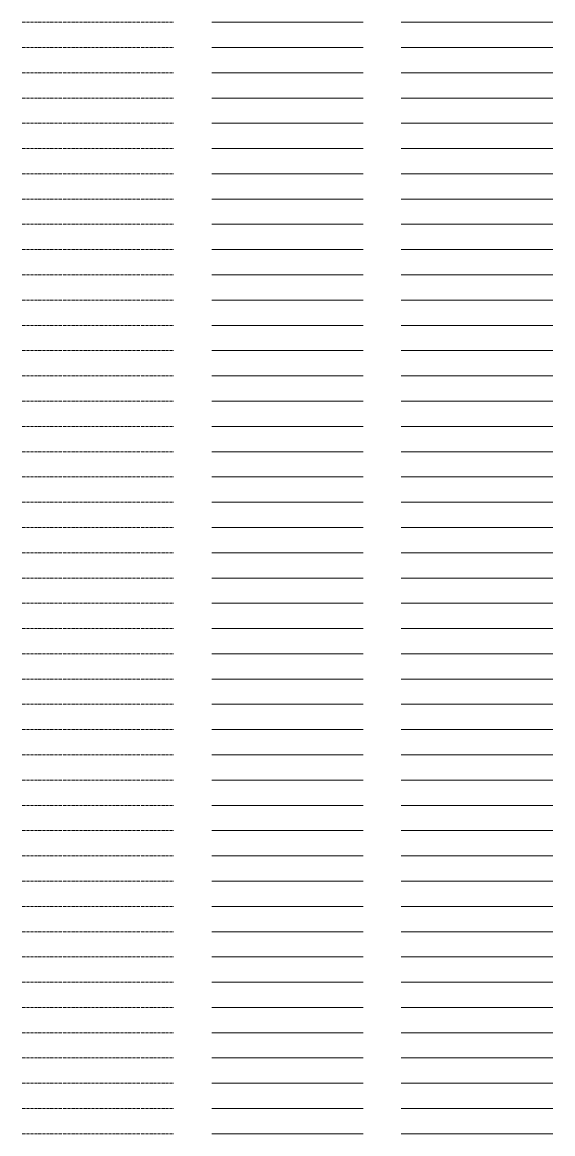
# Model space of a CAD drawing. Header units: metres. Extents: x -170 to 2070, y -13 to 14380.
# Drawn here: x 1650 to 2070, y 1800 to 2680 of the extents above; entities that cross this region are included whole.
import ezdxf
from ezdxf.lldxf.tags import DXFTag

# ---------------------------------------------------------------- set-up
doc = ezdxf.new("R2010")
doc.units = ezdxf.units.M
doc.linetypes.add('KL-VERLATEN-SO', pattern=[3.25, 2, -0.5, 0.25, -0.5])
for name, color, linetype, lineweight in [('B-OI-KL-ET_LS_DISTRIBUTIE_600 V_4x150Al 4x6Cu-(IN BEDRIJF)-G', 14, 'Continuous', 18), ('B-OI-KL-ET_LS_DISTRIBUTIE_600 V_4x150Al 4x6Cu-(RESERVE)-G', 14, 'KL-RESERVE-SO', 18), ('B-OI-KL-ET_LS_DISTRIBUTIE_600 V_4x150Al 4x6Cu-(VERLATEN)-G', 14, 'KL-VERLATEN-SO', 18), ('B-OI-KL-ET_LS_DISTRIBUTIE_600 V_4x16Cu 4x2.5Cu-(IN BEDRIJF)-G', 14, 'Continuous', 18), ('B-OI-KL-ET_LS_DISTRIBUTIE_600 V_4x16Cu 4x2.5Cu-(RESERVE)-G', 14, 'KL-RESERVE-SO', 18), ('B-OI-KL-ET_LS_DISTRIBUTIE_600 V_4x16Cu 4x2.5Cu-(VERLATEN)-G', 14, 'KL-VERLATEN-SO', 18), ('B-OI-KL-ET_LS_DISTRIBUTIE_600 V_4x16Cu-(IN BEDRIJF)-G', 14, 'Continuous', 18), ('B-OI-KL-ET_LS_DISTRIBUTIE_600 V_4x16Cu-(RESERVE)-G', 14, 'KL-RESERVE-SO', 18), ('B-OI-KL-ET_LS_DISTRIBUTIE_600 V_4x16Cu-(VERLATEN)-G', 14, 'KL-VERLATEN-SO', 18), ('B-OI-KL-ET_LS_DISTRIBUTIE_600 V_4x2.5Cu-(IN BEDRIJF)-G', 14, 'Continuous', 18), ('B-OI-KL-ET_LS_DISTRIBUTIE_600 V_4x2.5Cu-(RESERVE)-G', 14, 'KL-RESERVE-SO', 18), ('B-OI-KL-ET_LS_DISTRIBUTIE_600 V_4x2.5Cu-(VERLATEN)-G', 14, 'KL-VERLATEN-SO', 18), ('B-OI-KL-ET_LS_DISTRIBUTIE_600 V_4x240Al-(IN BEDRIJF)-G', 14, 'Continuous', 18), ('B-OI-KL-ET_LS_DISTRIBUTIE_600 V_4x240Al-(RESERVE)-G', 14, 'KL-RESERVE-SO', 18), ('B-OI-KL-ET_LS_DISTRIBUTIE_600 V_4x240Al-(VERLATEN)-G', 14, 'KL-VERLATEN-SO', 18), ('B-OI-KL-ET_LS_DISTRIBUTIE_600 V_4x6Cu 4x2.5Cu-(IN BEDRIJF)-G', 14, 'Continuous', 18), ('B-OI-KL-ET_LS_DISTRIBUTIE_600 V_4x6Cu 4x2.5Cu-(RESERVE)-G', 14, 'KL-RESERVE-SO', 18), ('B-OI-KL-ET_LS_DISTRIBUTIE_600 V_4x6Cu 4x2.5Cu-(VERLATEN)-G', 14, 'KL-VERLATEN-SO', 18), ('B-OI-KL-ET_LS_DISTRIBUTIE_600 V_4x6Cu-(IN BEDRIJF)-G', 14, 'Continuous', 18), ('B-OI-KL-ET_LS_DISTRIBUTIE_600 V_4x6Cu-(RESERVE)-G', 14, 'KL-RESERVE-SO', 18), ('B-OI-KL-ET_LS_DISTRIBUTIE_600 V_4x6Cu-(VERLATEN)-G', 14, 'KL-VERLATEN-SO', 18), ('B-OI-KL-ET_LS_DISTRIBUTIE_600 V_4x95Al 4x6Cu-(IN BEDRIJF)-G', 14, 'Continuous', 18), ('B-OI-KL-ET_LS_DISTRIBUTIE_600 V_4x95Al 4x6Cu-(RESERVE)-G', 14, 'KL-RESERVE-SO', 18), ('B-OI-KL-ET_LS_DISTRIBUTIE_600 V_4x95Al 4x6Cu-(VERLATEN)-G', 14, 'KL-VERLATEN-SO', 18), ('B-OI-KL-ET_LS_DISTRIBUTIE_600 V_4x95Al-(IN BEDRIJF)-G', 14, 'Continuous', 18), ('B-OI-KL-ET_LS_DISTRIBUTIE_600 V_4x95Al-(RESERVE)-G', 14, 'KL-RESERVE-SO', 18), ('B-OI-KL-ET_LS_DISTRIBUTIE_600 V_4x95Al-(VERLATEN)-G', 14, 'KL-VERLATEN-SO', 18), ('B-OI-KL-ET_LS_DISTRIBUTIE_600 V_4x95Cu-(IN BEDRIJF)-G', 14, 'Continuous', 18), ('B-OI-KL-ET_LS_DISTRIBUTIE_600 V_4x95Cu-(RESERVE)-G', 14, 'KL-RESERVE-SO', 18), ('B-OI-KL-ET_LS_DISTRIBUTIE_600 V_4x95Cu-(VERLATEN)-G', 14, 'KL-VERLATEN-SO', 18), ('B-OI-KL-ET_LS_DISTRIBUTIE_600 V_OVERIG-(IN BEDRIJF)-G', 14, 'Continuous', 18), ('B-OI-KL-ET_LS_DISTRIBUTIE_600 V_OVERIG-(RESERVE)-G', 14, 'KL-RESERVE-SO', 18), ('B-OI-KL-ET_LS_DISTRIBUTIE_600 V_OVERIG-(VERLATEN)-G', 14, 'KL-VERLATEN-SO', 18), ('B-OI-KL-ET_LSOV_AANSLUITNET_230 V_3x10Cu-(IN BEDRIJF)-G', 14, 'Continuous', 18), ('B-OI-KL-ET_LSOV_AANSLUITNET_230 V_3x10Cu-(RESERVE)-G', 14, 'KL-RESERVE-SO', 18), ('B-OI-KL-ET_LSOV_AANSLUITNET_230 V_3x10Cu-(VERLATEN)-G', 14, 'KL-VERLATEN-SO', 18), ('B-OI-KL-ET_LSOV_AANSLUITNET_230 V_3x2.5Cu-(IN BEDRIJF)-G', 14, 'Continuous', 18), ('B-OI-KL-ET_LSOV_AANSLUITNET_230 V_3x2.5Cu-(RESERVE)-G', 14, 'KL-RESERVE-SO', 18), ('B-OI-KL-ET_LSOV_AANSLUITNET_230 V_3x2.5Cu-(VERLATEN)-G', 14, 'KL-VERLATEN-SO', 18), ('B-OI-KL-ET_LSOV_AANSLUITNET_230 V_4x10Cu-(IN BEDRIJF)-G', 14, 'Continuous', 18), ('B-OI-KL-ET_LSOV_AANSLUITNET_230 V_4x10Cu-(RESERVE)-G', 14, 'KL-RESERVE-SO', 18), ('B-OI-KL-ET_LSOV_AANSLUITNET_230 V_4x10Cu-(VERLATEN)-G', 14, 'KL-VERLATEN-SO', 18), ('B-OI-KL-ET_LSOV_AANSLUITNET_230 V_4x150Al 4x6Cu-(IN BEDRIJF)-G', 14, 'Continuous', 18), ('B-OI-KL-ET_LSOV_AANSLUITNET_230 V_4x150Al 4x6Cu-(RESERVE)-G', 14, 'KL-RESERVE-SO', 18), ('B-OI-KL-ET_LSOV_AANSLUITNET_230 V_4x150Al 4x6Cu-(VERLATEN)-G', 14, 'KL-VERLATEN-SO', 18), ('B-OI-KL-ET_LSOV_AANSLUITNET_230 V_4x150Al-(IN BEDRIJF)-G', 14, 'Continuous', 18), ('B-OI-KL-ET_LSOV_AANSLUITNET_230 V_4x150Al-(RESERVE)-G', 14, 'KL-RESERVE-SO', 18), ('B-OI-KL-ET_LSOV_AANSLUITNET_230 V_4x150Al-(VERLATEN)-G', 14, 'KL-VERLATEN-SO', 18), ('B-OI-KL-ET_LSOV_AANSLUITNET_230 V_4x16Cu 4x2.5Cu-(IN BEDRIJF)-G', 14, 'Continuous', 18), ('B-OI-KL-ET_LSOV_AANSLUITNET_230 V_4x16Cu 4x2.5Cu-(RESERVE)-G', 14, 'KL-RESERVE-SO', 18), ('B-OI-KL-ET_LSOV_AANSLUITNET_230 V_4x16Cu 4x2.5Cu-(VERLATEN)-G', 14, 'KL-VERLATEN-SO', 18), ('B-OI-KL-ET_LSOV_AANSLUITNET_230 V_4x16Cu-(IN BEDRIJF)-G', 14, 'Continuous', 18), ('B-OI-KL-ET_LSOV_AANSLUITNET_230 V_4x16Cu-(RESERVE)-G', 14, 'KL-RESERVE-SO', 18), ('B-OI-KL-ET_LSOV_AANSLUITNET_230 V_4x16Cu-(VERLATEN)-G', 14, 'KL-VERLATEN-SO', 18), ('B-OI-KL-ET_LSOV_AANSLUITNET_230 V_4x2.5Cu-(IN BEDRIJF)-G', 14, 'Continuous', 18), ('B-OI-KL-ET_LSOV_AANSLUITNET_230 V_4x2.5Cu-(RESERVE)-G', 14, 'KL-RESERVE-SO', 18), ('B-OI-KL-ET_LSOV_AANSLUITNET_230 V_4x2.5Cu-(VERLATEN)-G', 14, 'KL-VERLATEN-SO', 18), ('B-OI-KL-ET_LSOV_AANSLUITNET_230 V_4x240Al-(IN BEDRIJF)-G', 14, 'Continuous', 18), ('B-OI-KL-ET_LSOV_AANSLUITNET_230 V_4x240Al-(RESERVE)-G', 14, 'KL-RESERVE-SO', 18), ('B-OI-KL-ET_LSOV_AANSLUITNET_230 V_4x240Al-(VERLATEN)-G', 14, 'KL-VERLATEN-SO', 18), ('B-OI-KL-ET_LSOV_AANSLUITNET_230 V_4x6Cu 4x2.5Cu-(IN BEDRIJF)-G', 14, 'Continuous', 18), ('B-OI-KL-ET_LSOV_AANSLUITNET_230 V_4x6Cu 4x2.5Cu-(RESERVE)-G', 14, 'KL-RESERVE-SO', 18), ('B-OI-KL-ET_LSOV_AANSLUITNET_230 V_4x6Cu 4x2.5Cu-(VERLATEN)-G', 14, 'KL-VERLATEN-SO', 18), ('B-OI-KL-ET_LSOV_AANSLUITNET_230 V_4x6Cu-(IN BEDRIJF)-G', 14, 'Continuous', 18), ('B-OI-KL-ET_LSOV_AANSLUITNET_230 V_4x6Cu-(RESERVE)-G', 14, 'KL-RESERVE-SO', 18), ('B-OI-KL-ET_LSOV_AANSLUITNET_230 V_4x6Cu-(VERLATEN)-G', 14, 'KL-VERLATEN-SO', 18), ('B-OI-KL-ET_LSOV_AANSLUITNET_230 V_4x95Al 4x6Cu-(IN BEDRIJF)-G', 14, 'Continuous', 18), ('B-OI-KL-ET_LSOV_AANSLUITNET_230 V_4x95Al 4x6Cu-(RESERVE)-G', 14, 'KL-RESERVE-SO', 18), ('B-OI-KL-ET_LSOV_AANSLUITNET_230 V_4x95Al 4x6Cu-(VERLATEN)-G', 14, 'KL-VERLATEN-SO', 18), ('B-OI-KL-ET_LSOV_AANSLUITNET_230 V_4x95Al-(IN BEDRIJF)-G', 14, 'Continuous', 18), ('B-OI-KL-ET_LSOV_AANSLUITNET_230 V_4x95Al-(RESERVE)-G', 14, 'KL-RESERVE-SO', 18), ('B-OI-KL-ET_LSOV_AANSLUITNET_230 V_4x95Al-(VERLATEN)-G', 14, 'KL-VERLATEN-SO', 18), ('B-OI-KL-ET_LSOV_AANSLUITNET_230 V_4x95Cu-(IN BEDRIJF)-G', 14, 'Continuous', 18), ('B-OI-KL-ET_LSOV_AANSLUITNET_230 V_4x95Cu-(RESERVE)-G', 14, 'KL-RESERVE-SO', 18), ('B-OI-KL-ET_LSOV_AANSLUITNET_230 V_4x95Cu-(VERLATEN)-G', 14, 'KL-VERLATEN-SO', 18), ('B-OI-KL-ET_LSOV_AANSLUITNET_230 V_OVERIG-(IN BEDRIJF)-G', 14, 'Continuous', 18), ('B-OI-KL-ET_LSOV_AANSLUITNET_230 V_OVERIG-(RESERVE)-G', 14, 'KL-RESERVE-SO', 18), ('B-OI-KL-ET_LSOV_AANSLUITNET_230 V_OVERIG-(VERLATEN)-G', 14, 'KL-VERLATEN-SO', 18), ('B-OI-KL-ET_LSOV_AANSLUITNET_400 V_3x10Cu-(IN BEDRIJF)-G', 14, 'Continuous', 18), ('B-OI-KL-ET_LSOV_AANSLUITNET_400 V_3x10Cu-(RESERVE)-G', 14, 'KL-RESERVE-SO', 18), ('B-OI-KL-ET_LSOV_AANSLUITNET_400 V_3x10Cu-(VERLATEN)-G', 14, 'KL-VERLATEN-SO', 18), ('B-OI-KL-ET_LSOV_AANSLUITNET_400 V_3x2.5Cu-(IN BEDRIJF)-G', 14, 'Continuous', 18), ('B-OI-KL-ET_LSOV_AANSLUITNET_400 V_3x2.5Cu-(RESERVE)-G', 14, 'KL-RESERVE-SO', 18), ('B-OI-KL-ET_LSOV_AANSLUITNET_400 V_3x2.5Cu-(VERLATEN)-G', 14, 'KL-VERLATEN-SO', 18), ('B-OI-KL-ET_LSOV_AANSLUITNET_400 V_4x10Cu-(IN BEDRIJF)-G', 14, 'Continuous', 18), ('B-OI-KL-ET_LSOV_AANSLUITNET_400 V_4x10Cu-(RESERVE)-G', 14, 'KL-RESERVE-SO', 18), ('B-OI-KL-ET_LSOV_AANSLUITNET_400 V_4x10Cu-(VERLATEN)-G', 14, 'KL-VERLATEN-SO', 18), ('B-OI-KL-ET_LSOV_AANSLUITNET_400 V_4x150Al 4x6Cu-(IN BEDRIJF)-G', 14, 'Continuous', 18), ('B-OI-KL-ET_LSOV_AANSLUITNET_400 V_4x150Al 4x6Cu-(RESERVE)-G', 14, 'KL-RESERVE-SO', 18), ('B-OI-KL-ET_LSOV_AANSLUITNET_400 V_4x150Al 4x6Cu-(VERLATEN)-G', 14, 'KL-VERLATEN-SO', 18), ('B-OI-KL-ET_LSOV_AANSLUITNET_400 V_4x150Al-(IN BEDRIJF)-G', 14, 'Continuous', 18), ('B-OI-KL-ET_LSOV_AANSLUITNET_400 V_4x150Al-(RESERVE)-G', 14, 'KL-RESERVE-SO', 18), ('B-OI-KL-ET_LSOV_AANSLUITNET_400 V_4x150Al-(VERLATEN)-G', 14, 'KL-VERLATEN-SO', 18), ('B-OI-KL-ET_LSOV_AANSLUITNET_400 V_4x16Cu 4x2.5Cu-(IN BEDRIJF)-G', 14, 'Continuous', 18), ('B-OI-KL-ET_LSOV_AANSLUITNET_400 V_4x16Cu 4x2.5Cu-(RESERVE)-G', 14, 'KL-RESERVE-SO', 18), ('B-OI-KL-ET_LSOV_AANSLUITNET_400 V_4x16Cu 4x2.5Cu-(VERLATEN)-G', 14, 'KL-VERLATEN-SO', 18), ('B-OI-KL-ET_LSOV_AANSLUITNET_400 V_4x16Cu-(IN BEDRIJF)-G', 14, 'Continuous', 18), ('B-OI-KL-ET_LSOV_AANSLUITNET_400 V_4x16Cu-(RESERVE)-G', 14, 'KL-RESERVE-SO', 18), ('B-OI-KL-ET_LSOV_AANSLUITNET_400 V_4x16Cu-(VERLATEN)-G', 14, 'KL-VERLATEN-SO', 18), ('B-OI-KL-ET_LSOV_AANSLUITNET_400 V_4x2.5Cu-(IN BEDRIJF)-G', 14, 'Continuous', 18), ('B-OI-KL-ET_LSOV_AANSLUITNET_400 V_4x2.5Cu-(RESERVE)-G', 14, 'KL-RESERVE-SO', 18), ('B-OI-KL-ET_LSOV_AANSLUITNET_400 V_4x2.5Cu-(VERLATEN)-G', 14, 'KL-VERLATEN-SO', 18), ('B-OI-KL-ET_LSOV_AANSLUITNET_400 V_4x240Al-(IN BEDRIJF)-G', 14, 'Continuous', 18), ('B-OI-KL-ET_LSOV_AANSLUITNET_400 V_4x240Al-(RESERVE)-G', 14, 'KL-RESERVE-SO', 18), ('B-OI-KL-ET_LSOV_AANSLUITNET_400 V_4x240Al-(VERLATEN)-G', 14, 'KL-VERLATEN-SO', 18), ('B-OI-KL-ET_LSOV_AANSLUITNET_400 V_4x6Cu 4x2.5Cu-(IN BEDRIJF)-G', 14, 'Continuous', 18), ('B-OI-KL-ET_LSOV_AANSLUITNET_400 V_4x6Cu 4x2.5Cu-(RESERVE)-G', 14, 'KL-RESERVE-SO', 18), ('B-OI-KL-ET_LSOV_AANSLUITNET_400 V_4x6Cu 4x2.5Cu-(VERLATEN)-G', 14, 'KL-VERLATEN-SO', 18), ('B-OI-KL-ET_LSOV_AANSLUITNET_400 V_4x6Cu-(IN BEDRIJF)-G', 14, 'Continuous', 18), ('B-OI-KL-ET_LSOV_AANSLUITNET_400 V_4x6Cu-(RESERVE)-G', 14, 'KL-RESERVE-SO', 18), ('B-OI-KL-ET_LSOV_AANSLUITNET_400 V_4x6Cu-(VERLATEN)-G', 14, 'KL-VERLATEN-SO', 18), ('B-OI-KL-ET_LSOV_AANSLUITNET_400 V_4x95Al 4x6Cu-(IN BEDRIJF)-G', 14, 'Continuous', 18), ('B-OI-KL-ET_LSOV_AANSLUITNET_400 V_4x95Al 4x6Cu-(RESERVE)-G', 14, 'KL-RESERVE-SO', 18), ('B-OI-KL-ET_LSOV_AANSLUITNET_400 V_4x95Al 4x6Cu-(VERLATEN)-G', 14, 'KL-VERLATEN-SO', 18), ('B-OI-KL-ET_LSOV_AANSLUITNET_400 V_4x95Al-(IN BEDRIJF)-G', 14, 'Continuous', 18), ('B-OI-KL-ET_LSOV_AANSLUITNET_400 V_4x95Al-(RESERVE)-G', 14, 'KL-RESERVE-SO', 18), ('B-OI-KL-ET_LSOV_AANSLUITNET_400 V_4x95Al-(VERLATEN)-G', 14, 'KL-VERLATEN-SO', 18), ('B-OI-KL-ET_LSOV_AANSLUITNET_400 V_4x95Cu-(IN BEDRIJF)-G', 14, 'Continuous', 18), ('B-OI-KL-ET_LSOV_AANSLUITNET_400 V_4x95Cu-(RESERVE)-G', 14, 'KL-RESERVE-SO', 18), ('B-OI-KL-ET_LSOV_AANSLUITNET_400 V_4x95Cu-(VERLATEN)-G', 14, 'KL-VERLATEN-SO', 18), ('B-OI-KL-ET_LSOV_AANSLUITNET_400 V_OVERIG-(IN BEDRIJF)-G', 14, 'Continuous', 18), ('B-OI-KL-ET_LSOV_AANSLUITNET_400 V_OVERIG-(RESERVE)-G', 14, 'KL-RESERVE-SO', 18), ('B-OI-KL-ET_LSOV_AANSLUITNET_400 V_OVERIG-(VERLATEN)-G', 14, 'KL-VERLATEN-SO', 18), ('B-OI-KL-ET_LSOV_AANSLUITNET_600 V_3x10Cu-(IN BEDRIJF)-G', 14, 'Continuous', 18), ('B-OI-KL-ET_LSOV_AANSLUITNET_600 V_3x10Cu-(RESERVE)-G', 14, 'KL-RESERVE-SO', 18), ('B-OI-KL-ET_LSOV_AANSLUITNET_600 V_3x10Cu-(VERLATEN)-G', 14, 'KL-VERLATEN-SO', 18), ('B-OI-KL-ET_LSOV_AANSLUITNET_600 V_3x2.5Cu-(IN BEDRIJF)-G', 14, 'Continuous', 18), ('B-OI-KL-ET_LSOV_AANSLUITNET_600 V_3x2.5Cu-(RESERVE)-G', 14, 'KL-RESERVE-SO', 18), ('B-OI-KL-ET_LSOV_AANSLUITNET_600 V_3x2.5Cu-(VERLATEN)-G', 14, 'KL-VERLATEN-SO', 18), ('B-OI-KL-ET_LSOV_AANSLUITNET_600 V_4x10Cu-(IN BEDRIJF)-G', 14, 'Continuous', 18), ('B-OI-KL-ET_LSOV_AANSLUITNET_600 V_4x10Cu-(RESERVE)-G', 14, 'KL-RESERVE-SO', 18), ('B-OI-KL-ET_LSOV_AANSLUITNET_600 V_4x10Cu-(VERLATEN)-G', 14, 'KL-VERLATEN-SO', 18), ('B-OI-KL-ET_LSOV_AANSLUITNET_600 V_4x150Al-(IN BEDRIJF)-G', 14, 'Continuous', 18), ('B-OI-KL-ET_LSOV_AANSLUITNET_600 V_4x150Al-(RESERVE)-G', 14, 'KL-RESERVE-SO', 18), ('B-OI-KL-ET_LSOV_AANSLUITNET_600 V_4x150Al-(VERLATEN)-G', 14, 'KL-VERLATEN-SO', 18)]:
    doc.layers.add(name, color=color, linetype=linetype, lineweight=lineweight)
doc.styles.get("Standard").update_dxf_attribs({"font": 'NLCS-ISO.ttf'})
tags = doc.linetypes.add('KL-RESERVE-SO', pattern='A,7,-2,["RS",Standard,S=1,R=0,X=-1,Y=-0.5],-1.5', length=10.5).pattern_tags.tags
tags[6] = DXFTag(74, 10)

msp = doc.modelspace()

# ---------------------------------------------------------------- linework, layer by layer
at = {"layer": 'B-OI-KL-ET_LS_DISTRIBUTIE_600 V_4x150Al 4x6Cu-(IN BEDRIJF)-G'}
msp.add_line((1950, 1800), (2070, 1800), dxfattribs=at)
at = {"layer": 'B-OI-KL-ET_LS_DISTRIBUTIE_600 V_4x150Al 4x6Cu-(RESERVE)-G'}
msp.add_line((1800, 1800), (1920, 1800), dxfattribs=at)
at = {"layer": 'B-OI-KL-ET_LS_DISTRIBUTIE_600 V_4x150Al 4x6Cu-(VERLATEN)-G'}
msp.add_line((1650, 1800), (1770, 1800), dxfattribs=at)
at = {"layer": 'B-OI-KL-ET_LS_DISTRIBUTIE_600 V_4x16Cu 4x2.5Cu-(IN BEDRIJF)-G'}
msp.add_line((1950, 1840), (2070, 1840), dxfattribs=at)
at = {"layer": 'B-OI-KL-ET_LS_DISTRIBUTIE_600 V_4x16Cu 4x2.5Cu-(RESERVE)-G'}
msp.add_line((1800, 1840), (1920, 1840), dxfattribs=at)
at = {"layer": 'B-OI-KL-ET_LS_DISTRIBUTIE_600 V_4x16Cu 4x2.5Cu-(VERLATEN)-G'}
msp.add_line((1650, 1840), (1770, 1840), dxfattribs=at)
at = {"layer": 'B-OI-KL-ET_LS_DISTRIBUTIE_600 V_4x16Cu-(IN BEDRIJF)-G'}
msp.add_line((1950, 1820), (2070, 1820), dxfattribs=at)
at = {"layer": 'B-OI-KL-ET_LS_DISTRIBUTIE_600 V_4x16Cu-(RESERVE)-G'}
msp.add_line((1800, 1820), (1920, 1820), dxfattribs=at)
at = {"layer": 'B-OI-KL-ET_LS_DISTRIBUTIE_600 V_4x16Cu-(VERLATEN)-G'}
msp.add_line((1650, 1820), (1770, 1820), dxfattribs=at)
at = {"layer": 'B-OI-KL-ET_LS_DISTRIBUTIE_600 V_4x2.5Cu-(IN BEDRIJF)-G'}
msp.add_line((1950, 1860), (2070, 1860), dxfattribs=at)
at = {"layer": 'B-OI-KL-ET_LS_DISTRIBUTIE_600 V_4x2.5Cu-(RESERVE)-G'}
msp.add_line((1800, 1860), (1920, 1860), dxfattribs=at)
at = {"layer": 'B-OI-KL-ET_LS_DISTRIBUTIE_600 V_4x2.5Cu-(VERLATEN)-G'}
msp.add_line((1650, 1860), (1770, 1860), dxfattribs=at)
at = {"layer": 'B-OI-KL-ET_LS_DISTRIBUTIE_600 V_4x240Al-(IN BEDRIJF)-G'}
msp.add_line((1950, 1880), (2070, 1880), dxfattribs=at)
at = {"layer": 'B-OI-KL-ET_LS_DISTRIBUTIE_600 V_4x240Al-(RESERVE)-G'}
msp.add_line((1800, 1880), (1920, 1880), dxfattribs=at)
at = {"layer": 'B-OI-KL-ET_LS_DISTRIBUTIE_600 V_4x240Al-(VERLATEN)-G'}
msp.add_line((1650, 1880), (1770, 1880), dxfattribs=at)
at = {"layer": 'B-OI-KL-ET_LS_DISTRIBUTIE_600 V_4x6Cu 4x2.5Cu-(IN BEDRIJF)-G'}
msp.add_line((1950, 1920), (2070, 1920), dxfattribs=at)
at = {"layer": 'B-OI-KL-ET_LS_DISTRIBUTIE_600 V_4x6Cu 4x2.5Cu-(RESERVE)-G'}
msp.add_line((1800, 1920), (1920, 1920), dxfattribs=at)
at = {"layer": 'B-OI-KL-ET_LS_DISTRIBUTIE_600 V_4x6Cu 4x2.5Cu-(VERLATEN)-G'}
msp.add_line((1650, 1920), (1770, 1920), dxfattribs=at)
at = {"layer": 'B-OI-KL-ET_LS_DISTRIBUTIE_600 V_4x6Cu-(IN BEDRIJF)-G'}
msp.add_line((1950, 1900), (2070, 1900), dxfattribs=at)
at = {"layer": 'B-OI-KL-ET_LS_DISTRIBUTIE_600 V_4x6Cu-(RESERVE)-G'}
msp.add_line((1800, 1900), (1920, 1900), dxfattribs=at)
at = {"layer": 'B-OI-KL-ET_LS_DISTRIBUTIE_600 V_4x6Cu-(VERLATEN)-G'}
msp.add_line((1650, 1900), (1770, 1900), dxfattribs=at)
at = {"layer": 'B-OI-KL-ET_LS_DISTRIBUTIE_600 V_4x95Al 4x6Cu-(IN BEDRIJF)-G'}
msp.add_line((1950, 1960), (2070, 1960), dxfattribs=at)
at = {"layer": 'B-OI-KL-ET_LS_DISTRIBUTIE_600 V_4x95Al 4x6Cu-(RESERVE)-G'}
msp.add_line((1800, 1960), (1920, 1960), dxfattribs=at)
at = {"layer": 'B-OI-KL-ET_LS_DISTRIBUTIE_600 V_4x95Al 4x6Cu-(VERLATEN)-G'}
msp.add_line((1650, 1960), (1770, 1960), dxfattribs=at)
at = {"layer": 'B-OI-KL-ET_LS_DISTRIBUTIE_600 V_4x95Al-(IN BEDRIJF)-G'}
msp.add_line((1950, 1940), (2070, 1940), dxfattribs=at)
at = {"layer": 'B-OI-KL-ET_LS_DISTRIBUTIE_600 V_4x95Al-(RESERVE)-G'}
msp.add_line((1800, 1940), (1920, 1940), dxfattribs=at)
at = {"layer": 'B-OI-KL-ET_LS_DISTRIBUTIE_600 V_4x95Al-(VERLATEN)-G'}
msp.add_line((1650, 1940), (1770, 1940), dxfattribs=at)
at = {"layer": 'B-OI-KL-ET_LS_DISTRIBUTIE_600 V_4x95Cu-(IN BEDRIJF)-G'}
msp.add_line((1950, 1980), (2070, 1980), dxfattribs=at)
at = {"layer": 'B-OI-KL-ET_LS_DISTRIBUTIE_600 V_4x95Cu-(RESERVE)-G'}
msp.add_line((1800, 1980), (1920, 1980), dxfattribs=at)
at = {"layer": 'B-OI-KL-ET_LS_DISTRIBUTIE_600 V_4x95Cu-(VERLATEN)-G'}
msp.add_line((1650, 1980), (1770, 1980), dxfattribs=at)
at = {"layer": 'B-OI-KL-ET_LS_DISTRIBUTIE_600 V_OVERIG-(IN BEDRIJF)-G'}
msp.add_line((1950, 2000), (2070, 2000), dxfattribs=at)
at = {"layer": 'B-OI-KL-ET_LS_DISTRIBUTIE_600 V_OVERIG-(RESERVE)-G'}
msp.add_line((1800, 2000), (1920, 2000), dxfattribs=at)
at = {"layer": 'B-OI-KL-ET_LS_DISTRIBUTIE_600 V_OVERIG-(VERLATEN)-G'}
msp.add_line((1650, 2000), (1770, 2000), dxfattribs=at)
at = {"layer": 'B-OI-KL-ET_LSOV_AANSLUITNET_230 V_3x10Cu-(IN BEDRIJF)-G'}
msp.add_line((1950, 2020), (2070, 2020), dxfattribs=at)
at = {"layer": 'B-OI-KL-ET_LSOV_AANSLUITNET_230 V_3x10Cu-(RESERVE)-G'}
msp.add_line((1800, 2020), (1920, 2020), dxfattribs=at)
at = {"layer": 'B-OI-KL-ET_LSOV_AANSLUITNET_230 V_3x10Cu-(VERLATEN)-G'}
msp.add_line((1650, 2020), (1770, 2020), dxfattribs=at)
at = {"layer": 'B-OI-KL-ET_LSOV_AANSLUITNET_230 V_3x2.5Cu-(IN BEDRIJF)-G'}
msp.add_line((1950, 2040), (2070, 2040), dxfattribs=at)
at = {"layer": 'B-OI-KL-ET_LSOV_AANSLUITNET_230 V_3x2.5Cu-(RESERVE)-G'}
msp.add_line((1800, 2040), (1920, 2040), dxfattribs=at)
at = {"layer": 'B-OI-KL-ET_LSOV_AANSLUITNET_230 V_3x2.5Cu-(VERLATEN)-G'}
msp.add_line((1650, 2040), (1770, 2040), dxfattribs=at)
at = {"layer": 'B-OI-KL-ET_LSOV_AANSLUITNET_230 V_4x10Cu-(IN BEDRIJF)-G'}
msp.add_line((1950, 2060), (2070, 2060), dxfattribs=at)
at = {"layer": 'B-OI-KL-ET_LSOV_AANSLUITNET_230 V_4x10Cu-(RESERVE)-G'}
msp.add_line((1800, 2060), (1920, 2060), dxfattribs=at)
at = {"layer": 'B-OI-KL-ET_LSOV_AANSLUITNET_230 V_4x10Cu-(VERLATEN)-G'}
msp.add_line((1650, 2060), (1770, 2060), dxfattribs=at)
at = {"layer": 'B-OI-KL-ET_LSOV_AANSLUITNET_230 V_4x150Al 4x6Cu-(IN BEDRIJF)-G'}
msp.add_line((1950, 2100), (2070, 2100), dxfattribs=at)
at = {"layer": 'B-OI-KL-ET_LSOV_AANSLUITNET_230 V_4x150Al 4x6Cu-(RESERVE)-G'}
msp.add_line((1800, 2100), (1920, 2100), dxfattribs=at)
at = {"layer": 'B-OI-KL-ET_LSOV_AANSLUITNET_230 V_4x150Al 4x6Cu-(VERLATEN)-G'}
msp.add_line((1650, 2100), (1770, 2100), dxfattribs=at)
at = {"layer": 'B-OI-KL-ET_LSOV_AANSLUITNET_230 V_4x150Al-(IN BEDRIJF)-G'}
msp.add_line((1950, 2080), (2070, 2080), dxfattribs=at)
at = {"layer": 'B-OI-KL-ET_LSOV_AANSLUITNET_230 V_4x150Al-(RESERVE)-G'}
msp.add_line((1800, 2080), (1920, 2080), dxfattribs=at)
at = {"layer": 'B-OI-KL-ET_LSOV_AANSLUITNET_230 V_4x150Al-(VERLATEN)-G'}
msp.add_line((1650, 2080), (1770, 2080), dxfattribs=at)
at = {"layer": 'B-OI-KL-ET_LSOV_AANSLUITNET_230 V_4x16Cu 4x2.5Cu-(IN BEDRIJF)-G'}
msp.add_line((1950, 2140), (2070, 2140), dxfattribs=at)
at = {"layer": 'B-OI-KL-ET_LSOV_AANSLUITNET_230 V_4x16Cu 4x2.5Cu-(RESERVE)-G'}
msp.add_line((1800, 2140), (1920, 2140), dxfattribs=at)
at = {"layer": 'B-OI-KL-ET_LSOV_AANSLUITNET_230 V_4x16Cu 4x2.5Cu-(VERLATEN)-G'}
msp.add_line((1650, 2140), (1770, 2140), dxfattribs=at)
at = {"layer": 'B-OI-KL-ET_LSOV_AANSLUITNET_230 V_4x16Cu-(IN BEDRIJF)-G'}
msp.add_line((1950, 2120), (2070, 2120), dxfattribs=at)
at = {"layer": 'B-OI-KL-ET_LSOV_AANSLUITNET_230 V_4x16Cu-(RESERVE)-G'}
msp.add_line((1800, 2120), (1920, 2120), dxfattribs=at)
at = {"layer": 'B-OI-KL-ET_LSOV_AANSLUITNET_230 V_4x16Cu-(VERLATEN)-G'}
msp.add_line((1650, 2120), (1770, 2120), dxfattribs=at)
at = {"layer": 'B-OI-KL-ET_LSOV_AANSLUITNET_230 V_4x2.5Cu-(IN BEDRIJF)-G'}
msp.add_line((1950, 2160), (2070, 2160), dxfattribs=at)
at = {"layer": 'B-OI-KL-ET_LSOV_AANSLUITNET_230 V_4x2.5Cu-(RESERVE)-G'}
msp.add_line((1800, 2160), (1920, 2160), dxfattribs=at)
at = {"layer": 'B-OI-KL-ET_LSOV_AANSLUITNET_230 V_4x2.5Cu-(VERLATEN)-G'}
msp.add_line((1650, 2160), (1770, 2160), dxfattribs=at)
at = {"layer": 'B-OI-KL-ET_LSOV_AANSLUITNET_230 V_4x240Al-(IN BEDRIJF)-G'}
msp.add_line((1950, 2180), (2070, 2180), dxfattribs=at)
at = {"layer": 'B-OI-KL-ET_LSOV_AANSLUITNET_230 V_4x240Al-(RESERVE)-G'}
msp.add_line((1800, 2180), (1920, 2180), dxfattribs=at)
at = {"layer": 'B-OI-KL-ET_LSOV_AANSLUITNET_230 V_4x240Al-(VERLATEN)-G'}
msp.add_line((1650, 2180), (1770, 2180), dxfattribs=at)
at = {"layer": 'B-OI-KL-ET_LSOV_AANSLUITNET_230 V_4x6Cu 4x2.5Cu-(IN BEDRIJF)-G'}
msp.add_line((1950, 2220), (2070, 2220), dxfattribs=at)
at = {"layer": 'B-OI-KL-ET_LSOV_AANSLUITNET_230 V_4x6Cu 4x2.5Cu-(RESERVE)-G'}
msp.add_line((1800, 2220), (1920, 2220), dxfattribs=at)
at = {"layer": 'B-OI-KL-ET_LSOV_AANSLUITNET_230 V_4x6Cu 4x2.5Cu-(VERLATEN)-G'}
msp.add_line((1650, 2220), (1770, 2220), dxfattribs=at)
at = {"layer": 'B-OI-KL-ET_LSOV_AANSLUITNET_230 V_4x6Cu-(IN BEDRIJF)-G'}
msp.add_line((1950, 2200), (2070, 2200), dxfattribs=at)
at = {"layer": 'B-OI-KL-ET_LSOV_AANSLUITNET_230 V_4x6Cu-(RESERVE)-G'}
msp.add_line((1800, 2200), (1920, 2200), dxfattribs=at)
at = {"layer": 'B-OI-KL-ET_LSOV_AANSLUITNET_230 V_4x6Cu-(VERLATEN)-G'}
msp.add_line((1650, 2200), (1770, 2200), dxfattribs=at)
at = {"layer": 'B-OI-KL-ET_LSOV_AANSLUITNET_230 V_4x95Al 4x6Cu-(IN BEDRIJF)-G'}
msp.add_line((1950, 2260), (2070, 2260), dxfattribs=at)
at = {"layer": 'B-OI-KL-ET_LSOV_AANSLUITNET_230 V_4x95Al 4x6Cu-(RESERVE)-G'}
msp.add_line((1800, 2260), (1920, 2260), dxfattribs=at)
at = {"layer": 'B-OI-KL-ET_LSOV_AANSLUITNET_230 V_4x95Al 4x6Cu-(VERLATEN)-G'}
msp.add_line((1650, 2260), (1770, 2260), dxfattribs=at)
at = {"layer": 'B-OI-KL-ET_LSOV_AANSLUITNET_230 V_4x95Al-(IN BEDRIJF)-G'}
msp.add_line((1950, 2240), (2070, 2240), dxfattribs=at)
at = {"layer": 'B-OI-KL-ET_LSOV_AANSLUITNET_230 V_4x95Al-(RESERVE)-G'}
msp.add_line((1800, 2240), (1920, 2240), dxfattribs=at)
at = {"layer": 'B-OI-KL-ET_LSOV_AANSLUITNET_230 V_4x95Al-(VERLATEN)-G'}
msp.add_line((1650, 2240), (1770, 2240), dxfattribs=at)
at = {"layer": 'B-OI-KL-ET_LSOV_AANSLUITNET_230 V_4x95Cu-(IN BEDRIJF)-G'}
msp.add_line((1950, 2280), (2070, 2280), dxfattribs=at)
at = {"layer": 'B-OI-KL-ET_LSOV_AANSLUITNET_230 V_4x95Cu-(RESERVE)-G'}
msp.add_line((1800, 2280), (1920, 2280), dxfattribs=at)
at = {"layer": 'B-OI-KL-ET_LSOV_AANSLUITNET_230 V_4x95Cu-(VERLATEN)-G'}
msp.add_line((1650, 2280), (1770, 2280), dxfattribs=at)
at = {"layer": 'B-OI-KL-ET_LSOV_AANSLUITNET_230 V_OVERIG-(IN BEDRIJF)-G'}
msp.add_line((1950, 2300), (2070, 2300), dxfattribs=at)
at = {"layer": 'B-OI-KL-ET_LSOV_AANSLUITNET_230 V_OVERIG-(RESERVE)-G'}
msp.add_line((1800, 2300), (1920, 2300), dxfattribs=at)
at = {"layer": 'B-OI-KL-ET_LSOV_AANSLUITNET_230 V_OVERIG-(VERLATEN)-G'}
msp.add_line((1650, 2300), (1770, 2300), dxfattribs=at)
at = {"layer": 'B-OI-KL-ET_LSOV_AANSLUITNET_400 V_3x10Cu-(IN BEDRIJF)-G'}
msp.add_line((1950, 2320), (2070, 2320), dxfattribs=at)
at = {"layer": 'B-OI-KL-ET_LSOV_AANSLUITNET_400 V_3x10Cu-(RESERVE)-G'}
msp.add_line((1800, 2320), (1920, 2320), dxfattribs=at)
at = {"layer": 'B-OI-KL-ET_LSOV_AANSLUITNET_400 V_3x10Cu-(VERLATEN)-G'}
msp.add_line((1650, 2320), (1770, 2320), dxfattribs=at)
at = {"layer": 'B-OI-KL-ET_LSOV_AANSLUITNET_400 V_3x2.5Cu-(IN BEDRIJF)-G'}
msp.add_line((1950, 2340), (2070, 2340), dxfattribs=at)
at = {"layer": 'B-OI-KL-ET_LSOV_AANSLUITNET_400 V_3x2.5Cu-(RESERVE)-G'}
msp.add_line((1800, 2340), (1920, 2340), dxfattribs=at)
at = {"layer": 'B-OI-KL-ET_LSOV_AANSLUITNET_400 V_3x2.5Cu-(VERLATEN)-G'}
msp.add_line((1650, 2340), (1770, 2340), dxfattribs=at)
at = {"layer": 'B-OI-KL-ET_LSOV_AANSLUITNET_400 V_4x10Cu-(IN BEDRIJF)-G'}
msp.add_line((1950, 2360), (2070, 2360), dxfattribs=at)
at = {"layer": 'B-OI-KL-ET_LSOV_AANSLUITNET_400 V_4x10Cu-(RESERVE)-G'}
msp.add_line((1800, 2360), (1920, 2360), dxfattribs=at)
at = {"layer": 'B-OI-KL-ET_LSOV_AANSLUITNET_400 V_4x10Cu-(VERLATEN)-G'}
msp.add_line((1650, 2360), (1770, 2360), dxfattribs=at)
at = {"layer": 'B-OI-KL-ET_LSOV_AANSLUITNET_400 V_4x150Al 4x6Cu-(IN BEDRIJF)-G'}
msp.add_line((1950, 2400), (2070, 2400), dxfattribs=at)
at = {"layer": 'B-OI-KL-ET_LSOV_AANSLUITNET_400 V_4x150Al 4x6Cu-(RESERVE)-G'}
msp.add_line((1800, 2400), (1920, 2400), dxfattribs=at)
at = {"layer": 'B-OI-KL-ET_LSOV_AANSLUITNET_400 V_4x150Al 4x6Cu-(VERLATEN)-G'}
msp.add_line((1650, 2400), (1770, 2400), dxfattribs=at)
at = {"layer": 'B-OI-KL-ET_LSOV_AANSLUITNET_400 V_4x150Al-(IN BEDRIJF)-G'}
msp.add_line((1950, 2380), (2070, 2380), dxfattribs=at)
at = {"layer": 'B-OI-KL-ET_LSOV_AANSLUITNET_400 V_4x150Al-(RESERVE)-G'}
msp.add_line((1800, 2380), (1920, 2380), dxfattribs=at)
at = {"layer": 'B-OI-KL-ET_LSOV_AANSLUITNET_400 V_4x150Al-(VERLATEN)-G'}
msp.add_line((1650, 2380), (1770, 2380), dxfattribs=at)
at = {"layer": 'B-OI-KL-ET_LSOV_AANSLUITNET_400 V_4x16Cu 4x2.5Cu-(IN BEDRIJF)-G'}
msp.add_line((1950, 2440), (2070, 2440), dxfattribs=at)
at = {"layer": 'B-OI-KL-ET_LSOV_AANSLUITNET_400 V_4x16Cu 4x2.5Cu-(RESERVE)-G'}
msp.add_line((1800, 2440), (1920, 2440), dxfattribs=at)
at = {"layer": 'B-OI-KL-ET_LSOV_AANSLUITNET_400 V_4x16Cu 4x2.5Cu-(VERLATEN)-G'}
msp.add_line((1650, 2440), (1770, 2440), dxfattribs=at)
at = {"layer": 'B-OI-KL-ET_LSOV_AANSLUITNET_400 V_4x16Cu-(IN BEDRIJF)-G'}
msp.add_line((1950, 2420), (2070, 2420), dxfattribs=at)
at = {"layer": 'B-OI-KL-ET_LSOV_AANSLUITNET_400 V_4x16Cu-(RESERVE)-G'}
msp.add_line((1800, 2420), (1920, 2420), dxfattribs=at)
at = {"layer": 'B-OI-KL-ET_LSOV_AANSLUITNET_400 V_4x16Cu-(VERLATEN)-G'}
msp.add_line((1650, 2420), (1770, 2420), dxfattribs=at)
at = {"layer": 'B-OI-KL-ET_LSOV_AANSLUITNET_400 V_4x2.5Cu-(IN BEDRIJF)-G'}
msp.add_line((1950, 2460), (2070, 2460), dxfattribs=at)
at = {"layer": 'B-OI-KL-ET_LSOV_AANSLUITNET_400 V_4x2.5Cu-(RESERVE)-G'}
msp.add_line((1800, 2460), (1920, 2460), dxfattribs=at)
at = {"layer": 'B-OI-KL-ET_LSOV_AANSLUITNET_400 V_4x2.5Cu-(VERLATEN)-G'}
msp.add_line((1650, 2460), (1770, 2460), dxfattribs=at)
at = {"layer": 'B-OI-KL-ET_LSOV_AANSLUITNET_400 V_4x240Al-(IN BEDRIJF)-G'}
msp.add_line((1950, 2480), (2070, 2480), dxfattribs=at)
at = {"layer": 'B-OI-KL-ET_LSOV_AANSLUITNET_400 V_4x240Al-(RESERVE)-G'}
msp.add_line((1800, 2480), (1920, 2480), dxfattribs=at)
at = {"layer": 'B-OI-KL-ET_LSOV_AANSLUITNET_400 V_4x240Al-(VERLATEN)-G'}
msp.add_line((1650, 2480), (1770, 2480), dxfattribs=at)
at = {"layer": 'B-OI-KL-ET_LSOV_AANSLUITNET_400 V_4x6Cu 4x2.5Cu-(IN BEDRIJF)-G'}
msp.add_line((1950, 2520), (2070, 2520), dxfattribs=at)
at = {"layer": 'B-OI-KL-ET_LSOV_AANSLUITNET_400 V_4x6Cu 4x2.5Cu-(RESERVE)-G'}
msp.add_line((1800, 2520), (1920, 2520), dxfattribs=at)
at = {"layer": 'B-OI-KL-ET_LSOV_AANSLUITNET_400 V_4x6Cu 4x2.5Cu-(VERLATEN)-G'}
msp.add_line((1650, 2520), (1770, 2520), dxfattribs=at)
at = {"layer": 'B-OI-KL-ET_LSOV_AANSLUITNET_400 V_4x6Cu-(IN BEDRIJF)-G'}
msp.add_line((1950, 2500), (2070, 2500), dxfattribs=at)
at = {"layer": 'B-OI-KL-ET_LSOV_AANSLUITNET_400 V_4x6Cu-(RESERVE)-G'}
msp.add_line((1800, 2500), (1920, 2500), dxfattribs=at)
at = {"layer": 'B-OI-KL-ET_LSOV_AANSLUITNET_400 V_4x6Cu-(VERLATEN)-G'}
msp.add_line((1650, 2500), (1770, 2500), dxfattribs=at)
at = {"layer": 'B-OI-KL-ET_LSOV_AANSLUITNET_400 V_4x95Al 4x6Cu-(IN BEDRIJF)-G'}
msp.add_line((1950, 2560), (2070, 2560), dxfattribs=at)
at = {"layer": 'B-OI-KL-ET_LSOV_AANSLUITNET_400 V_4x95Al 4x6Cu-(RESERVE)-G'}
msp.add_line((1800, 2560), (1920, 2560), dxfattribs=at)
at = {"layer": 'B-OI-KL-ET_LSOV_AANSLUITNET_400 V_4x95Al 4x6Cu-(VERLATEN)-G'}
msp.add_line((1650, 2560), (1770, 2560), dxfattribs=at)
at = {"layer": 'B-OI-KL-ET_LSOV_AANSLUITNET_400 V_4x95Al-(IN BEDRIJF)-G'}
msp.add_line((1950, 2540), (2070, 2540), dxfattribs=at)
at = {"layer": 'B-OI-KL-ET_LSOV_AANSLUITNET_400 V_4x95Al-(RESERVE)-G'}
msp.add_line((1800, 2540), (1920, 2540), dxfattribs=at)
at = {"layer": 'B-OI-KL-ET_LSOV_AANSLUITNET_400 V_4x95Al-(VERLATEN)-G'}
msp.add_line((1650, 2540), (1770, 2540), dxfattribs=at)
at = {"layer": 'B-OI-KL-ET_LSOV_AANSLUITNET_400 V_4x95Cu-(IN BEDRIJF)-G'}
msp.add_line((1950, 2580), (2070, 2580), dxfattribs=at)
at = {"layer": 'B-OI-KL-ET_LSOV_AANSLUITNET_400 V_4x95Cu-(RESERVE)-G'}
msp.add_line((1800, 2580), (1920, 2580), dxfattribs=at)
at = {"layer": 'B-OI-KL-ET_LSOV_AANSLUITNET_400 V_4x95Cu-(VERLATEN)-G'}
msp.add_line((1650, 2580), (1770, 2580), dxfattribs=at)
at = {"layer": 'B-OI-KL-ET_LSOV_AANSLUITNET_400 V_OVERIG-(IN BEDRIJF)-G'}
msp.add_line((1950, 2600), (2070, 2600), dxfattribs=at)
at = {"layer": 'B-OI-KL-ET_LSOV_AANSLUITNET_400 V_OVERIG-(RESERVE)-G'}
msp.add_line((1800, 2600), (1920, 2600), dxfattribs=at)
at = {"layer": 'B-OI-KL-ET_LSOV_AANSLUITNET_400 V_OVERIG-(VERLATEN)-G'}
msp.add_line((1650, 2600), (1770, 2600), dxfattribs=at)
at = {"layer": 'B-OI-KL-ET_LSOV_AANSLUITNET_600 V_3x10Cu-(IN BEDRIJF)-G'}
msp.add_line((1950, 2620), (2070, 2620), dxfattribs=at)
at = {"layer": 'B-OI-KL-ET_LSOV_AANSLUITNET_600 V_3x10Cu-(RESERVE)-G'}
msp.add_line((1800, 2620), (1920, 2620), dxfattribs=at)
at = {"layer": 'B-OI-KL-ET_LSOV_AANSLUITNET_600 V_3x10Cu-(VERLATEN)-G'}
msp.add_line((1650, 2620), (1770, 2620), dxfattribs=at)
at = {"layer": 'B-OI-KL-ET_LSOV_AANSLUITNET_600 V_3x2.5Cu-(IN BEDRIJF)-G'}
msp.add_line((1950, 2640), (2070, 2640), dxfattribs=at)
at = {"layer": 'B-OI-KL-ET_LSOV_AANSLUITNET_600 V_3x2.5Cu-(RESERVE)-G'}
msp.add_line((1800, 2640), (1920, 2640), dxfattribs=at)
at = {"layer": 'B-OI-KL-ET_LSOV_AANSLUITNET_600 V_3x2.5Cu-(VERLATEN)-G'}
msp.add_line((1650, 2640), (1770, 2640), dxfattribs=at)
at = {"layer": 'B-OI-KL-ET_LSOV_AANSLUITNET_600 V_4x10Cu-(IN BEDRIJF)-G'}
msp.add_line((1950, 2660), (2070, 2660), dxfattribs=at)
at = {"layer": 'B-OI-KL-ET_LSOV_AANSLUITNET_600 V_4x10Cu-(RESERVE)-G'}
msp.add_line((1800, 2660), (1920, 2660), dxfattribs=at)
at = {"layer": 'B-OI-KL-ET_LSOV_AANSLUITNET_600 V_4x10Cu-(VERLATEN)-G'}
msp.add_line((1650, 2660), (1770, 2660), dxfattribs=at)
at = {"layer": 'B-OI-KL-ET_LSOV_AANSLUITNET_600 V_4x150Al-(IN BEDRIJF)-G'}
msp.add_line((1950, 2680), (2070, 2680), dxfattribs=at)
at = {"layer": 'B-OI-KL-ET_LSOV_AANSLUITNET_600 V_4x150Al-(RESERVE)-G'}
msp.add_line((1800, 2680), (1920, 2680), dxfattribs=at)
at = {"layer": 'B-OI-KL-ET_LSOV_AANSLUITNET_600 V_4x150Al-(VERLATEN)-G'}
msp.add_line((1650, 2680), (1770, 2680), dxfattribs=at)

doc.saveas('drawing.dxf')
